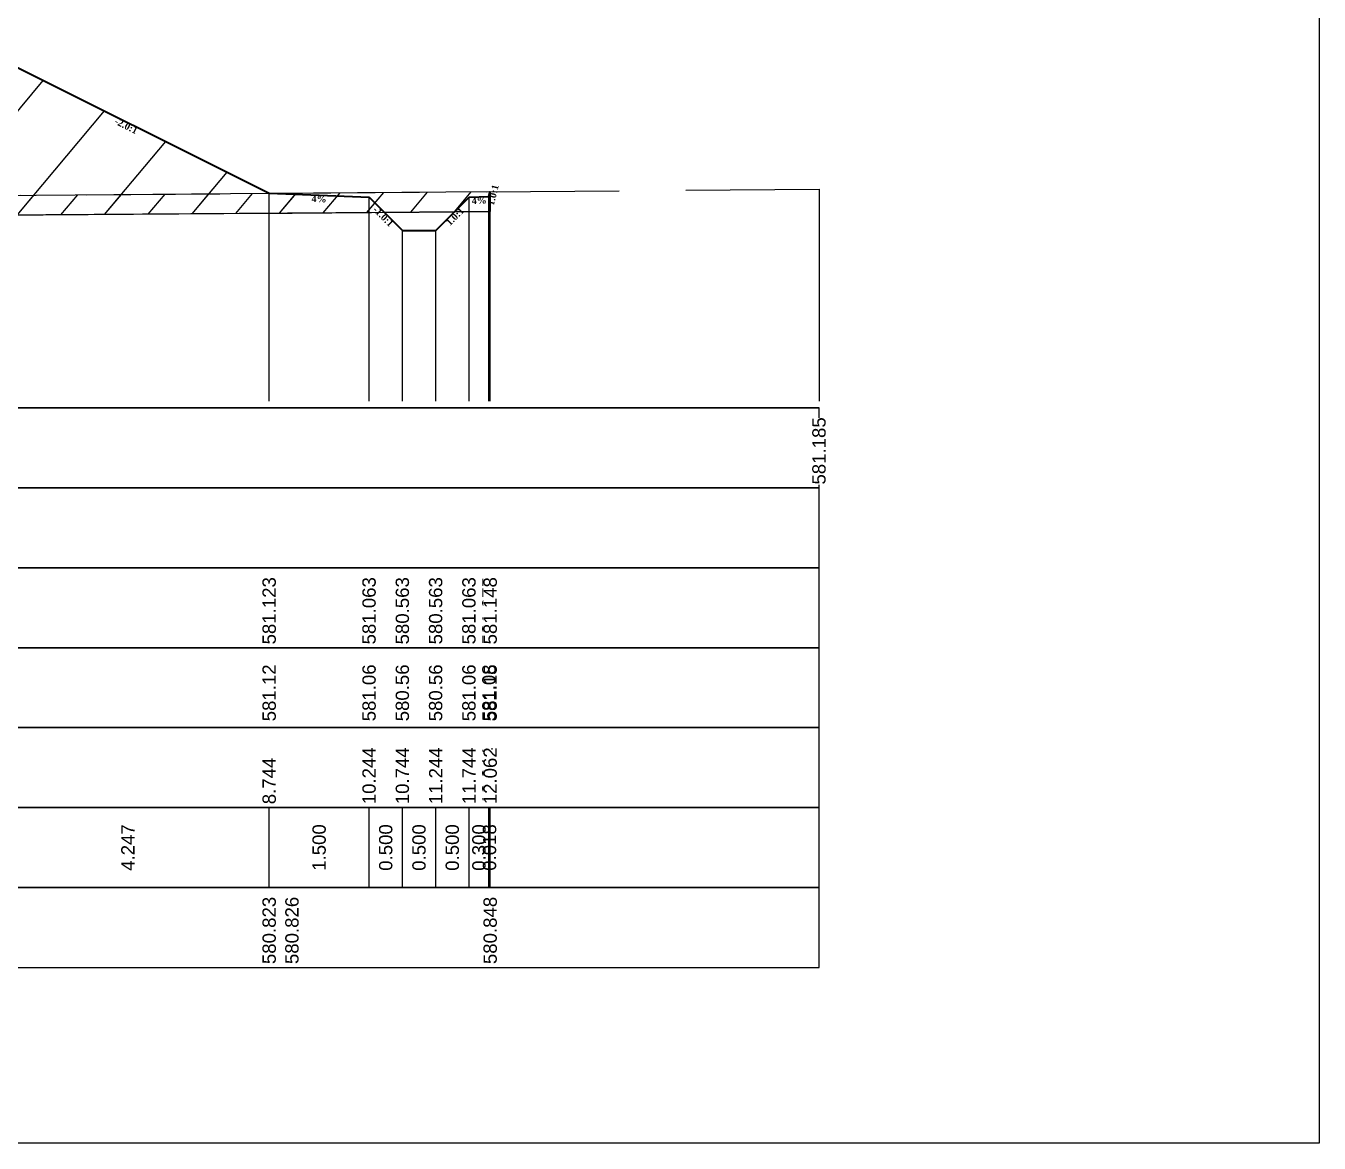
# Model space of a CAD drawing. Header units: millimetres. Extents: x 2762 to 3076, y 916 to 3305.
# Drawn here: x 3056.12 to 3075.54, y 2397.65 to 2414.42 of the extents above; entities that cross this region are included whole.
import ezdxf

# ---------------------------------------------------------------- set-up
doc = ezdxf.new("R2010")
doc.units = ezdxf.units.MM
doc.header["$LTSCALE"] = 2
doc.linetypes.add('CACHE', pattern=[9.525, 6.35, -3.175])
doc.linetypes.add('DASHED', pattern=[0.75, 0.5, -0.25])
doc.layers.add('C-ROAD-CORR', color=5, linetype='Continuous')
doc.layers.add('C-ROAD-SCTN', color=7, linetype='Continuous')
doc.styles.add('C3D_Etiquette', font='romans.shx')
doc.styles.add('C3D_Profil_Travers', font='romans.shx')

msp = doc.modelspace()

# ---------------------------------------------------------------- hatches: boundary and pattern name
at = {"linetype": 'Continuous', "lineweight": -3}
h = msp.add_hatch(dxfattribs=at)
h.set_pattern_fill('_U', color=3, angle=50, style=0, pattern_type=0)
h.set_pattern_definition([(50, (3062.5541, 2411.6277), (-0.766044, 0.642788), [])])
h.paths.add_polyline_path([(3062.554, 2411.628), (3062.773, 2411.847), (3063.073, 2411.859), (3063.092, 2411.932), (3063.092, 2411.632)])
h.paths.add_polyline_path([(3041.301, 2411.591), (3041.301, 2411.891), (3045.133, 2413.806), (3053.13, 2414.126), (3055.526, 2414.03), (3059.773, 2411.907), (3061.273, 2411.847), (3061.501, 2411.62), (3050.708, 2411.54), (3049.553, 2411.532), (3048.32, 2411.538)])
h = msp.add_hatch(dxfattribs=at)
h.set_pattern_fill('_U', color=150, scale=0.5, angle=50, style=0, pattern_type=0)
h.set_pattern_definition([(50, (3062.5541, 2411.62773), (-0.383022, 0.321394), [])])
h.paths.add_polyline_path([(3062.554, 2411.628), (3062.773, 2411.847), (3063.073, 2411.859), (3063.092, 2411.932), (3063.092, 2411.632)])
h.paths.add_polyline_path([(3059.773, 2411.907), (3063.092, 2411.932), (3063.073, 2411.859), (3062.773, 2411.847), (3062.554, 2411.628), (3061.501, 2411.62), (3061.273, 2411.847)])
h.paths.add_polyline_path([(3041.301, 2411.591), (3041.301, 2411.891), (3048.32, 2411.838), (3049.553, 2411.832), (3050.708, 2411.84), (3059.773, 2411.907), (3061.273, 2411.847), (3061.501, 2411.62), (3050.708, 2411.54), (3049.553, 2411.532), (3048.32, 2411.538)])

# ---------------------------------------------------------------- linework, layer by layer
at = {"color": 253, "linetype": 'Continuous', "lineweight": -3}
for p, q in [((3055.526, 2414.03), (3059.773, 2411.907)), ((3050.708, 2411.84), (3059.773, 2411.907)), ((3059.773, 2411.907), (3063.092, 2411.932)), ((3061.273, 2411.847), (3059.773, 2411.907)), ((3059.773, 2411.907), (3061.273, 2411.847)), ((3059.773, 2411.907), (3061.273, 2411.847)), ((3061.501, 2411.62), (3061.273, 2411.847)), ((3061.273, 2411.847), (3061.501, 2411.62)), ((3061.273, 2411.847), (3061.501, 2411.62)), ((3062.554, 2411.628), (3062.773, 2411.847)), ((3062.773, 2411.847), (3062.554, 2411.628)), ((3062.554, 2411.628), (3062.773, 2411.847)), ((3062.773, 2411.847), (3063.073, 2411.859)), ((3063.073, 2411.859), (3062.773, 2411.847)), ((3062.773, 2411.847), (3063.073, 2411.859)), ((3063.073, 2411.859), (3063.092, 2411.932)), ((3063.092, 2411.932), (3063.073, 2411.859)), ((3063.073, 2411.859), (3063.092, 2411.932)), ((3063.092, 2411.932), (3063.092, 2411.632)), ((3063.092, 2411.932), (3063.092, 2411.632)), ((3061.501, 2411.62), (3050.708, 2411.54)), ((3061.501, 2411.62), (3050.708, 2411.54)), ((3062.554, 2411.628), (3061.501, 2411.62)), ((3061.501, 2411.62), (3062.554, 2411.628)), ((3061.773, 2411.347), (3061.501, 2411.62)), ((3062.554, 2411.628), (3062.273, 2411.347)), ((3063.092, 2411.632), (3062.554, 2411.628)), ((3063.092, 2411.632), (3062.554, 2411.628)), ((3062.273, 2411.347), (3061.773, 2411.347))]:
    msp.add_line(p, q, dxfattribs=at)
at = {"color": 105, "linetype": 'DASHED', "lineweight": -3, "ltscale": 2}
msp.add_line((3051.03, 2411.842), (3068.03, 2411.968), dxfattribs=at)
at = {"color": 8, "linetype": 'CACHE', "lineweight": -3}
for p, q in [((3059.773, 2408.784), (3059.773, 2411.907)), ((3061.273, 2408.784), (3061.273, 2411.847)), ((3062.773, 2408.784), (3062.773, 2411.847)), ((3063.073, 2408.784), (3063.073, 2411.859)), ((3063.092, 2408.784), (3063.092, 2411.932)), ((3061.773, 2408.784), (3061.773, 2411.347)), ((3062.273, 2408.784), (3062.273, 2411.347))]:
    msp.add_line(p, q, dxfattribs=at)
at = {"color": 98, "linetype": 'CACHE', "lineweight": -3}
msp.add_line((3068.03, 2411.968), (3068.03, 2408.784), dxfattribs=at)
at = {"color": 6, "linetype": 'Continuous', "lineweight": -3}
for p, q in [((3051.03, 2411.542), (3059.773, 2411.607)), ((3059.773, 2411.607), (3060.115, 2411.61)), ((3060.115, 2411.61), (3063.092, 2411.632))]:
    msp.add_line(p, q, dxfattribs=at)
at = {"color": 7, "linetype": 'Continuous', "lineweight": -3}
for p, q in [((3034.029, 2408.684), (3068.031, 2408.684)), ((3059.773, 2401.484), (3059.773, 2402.684)), ((3059.773, 2401.484), (3059.773, 2402.684)), ((3061.273, 2401.484), (3061.273, 2402.684)), ((3061.273, 2401.484), (3061.273, 2402.684)), ((3061.773, 2401.484), (3061.773, 2402.684)), ((3061.773, 2401.484), (3061.773, 2402.684)), ((3062.273, 2401.484), (3062.273, 2402.684)), ((3062.273, 2401.484), (3062.273, 2402.684)), ((3062.773, 2401.484), (3062.773, 2402.684)), ((3062.773, 2401.484), (3062.773, 2402.684)), ((3063.073, 2401.484), (3063.073, 2402.684)), ((3063.073, 2401.484), (3063.073, 2402.684)), ((3063.092, 2401.484), (3063.092, 2402.684))]:
    msp.add_line(p, q, dxfattribs=at)
for points in [[(3034.029, 2407.484), (3068.031, 2407.484), (3068.031, 2408.684), (3034.029, 2408.684)], [(3034.029, 2406.284), (3068.031, 2406.284), (3068.031, 2407.484), (3034.029, 2407.484)], [(3034.029, 2405.084), (3068.031, 2405.084), (3068.031, 2406.284), (3034.029, 2406.284)], [(3034.029, 2403.884), (3068.031, 2403.884), (3068.031, 2405.084), (3034.029, 2405.084)], [(3034.029, 2402.684), (3068.031, 2402.684), (3068.031, 2403.884), (3034.029, 2403.884)], [(3034.029, 2401.484), (3068.031, 2401.484), (3068.031, 2402.684), (3034.029, 2402.684)], [(3034.029, 2400.284), (3068.031, 2400.284), (3068.031, 2401.484), (3034.029, 2401.484)]]:
    msp.add_3dface(points, dxfattribs=at)
at = {"layer": 'C-ROAD-CORR', "color": 1, "linetype": 'Continuous', "lineweight": 40}
for p, q in [((3055.526, 2414.03), (3059.773, 2411.907)), ((3059.773, 2411.907), (3061.273, 2411.847)), ((3061.273, 2411.847), (3061.773, 2411.347)), ((3062.273, 2411.347), (3062.773, 2411.847)), ((3062.773, 2411.847), (3063.073, 2411.859)), ((3063.073, 2411.859), (3063.092, 2411.932)), ((3061.773, 2411.347), (3062.273, 2411.347))]:
    msp.add_line(p, q, dxfattribs=at)
at = {"layer": 'C-ROAD-CORR', "color": 1, "linetype": 'Continuous', "lineweight": -3}
for p, q in [((3061.273, 2411.847), (3061.773, 2411.347)), ((3062.273, 2411.347), (3062.773, 2411.847))]:
    msp.add_line(p, q, dxfattribs=at)
at = {"layer": 'C-ROAD-SCTN', "color": 154, "linetype": 'Continuous', "lineweight": -3}
for p, q in [((3055.526, 2414.03), (3059.773, 2411.907)), ((3059.773, 2411.907), (3061.273, 2411.847)), ((3061.273, 2411.847), (3061.773, 2411.347)), ((3062.273, 2411.347), (3062.773, 2411.847)), ((3062.773, 2411.847), (3063.073, 2411.859)), ((3063.073, 2411.859), (3063.092, 2411.932)), ((3061.773, 2411.347), (3062.273, 2411.347))]:
    msp.add_line(p, q, dxfattribs=at)
at = {"layer": 'C-ROAD-SCTN', "color": 1, "linetype": 'Continuous', "lineweight": -3}
for p, q in [((3055.526, 2414.03), (3059.773, 2411.907)), ((3059.773, 2411.907), (3061.273, 2411.847)), ((3061.273, 2411.847), (3061.773, 2411.347)), ((3062.273, 2411.347), (3062.773, 2411.847)), ((3062.773, 2411.847), (3063.073, 2411.859)), ((3063.073, 2411.859), (3063.092, 2411.932)), ((3061.773, 2411.347), (3062.273, 2411.347))]:
    msp.add_line(p, q, dxfattribs=at)

# ---------------------------------------------------------------- texts
at = {"color": 7, "linetype": 'Continuous', "lineweight": -3, "char_height": 0.1, "attachment_point": 2, "style": 'C3D_Etiquette'}
for s, insert, width, rotation in [('{\\fTimes New Roman|b1|i0|c0|p18;-2.0:1}', (3057.648, 2412.965), 0.34598, 333.4349), ('{\\fTimes New Roman|b1|i0|c0|p18;4%}', (3060.523, 2411.873), 0.42071, 357.7094), ('{\\fTimes New Roman|b1|i0|c0|p18;4%}', (3062.924, 2411.849), 0.37094, 2.2906), ('{\\fTimes New Roman|b1|i0|c0|p18;1.0:1}', (3063.086, 2411.894), 0.29446, 75.9638), ('{\\fTimes New Roman|b1|i0|c0|p18;-1.0:1}', (3061.521, 2411.594), 0.34598, 315), ('{\\fTimes New Roman|b1|i0|c0|p18;1.0:1}', (3062.526, 2411.594), 0.29001, 45)]:
    msp.add_mtext(s, dxfattribs=dict(at, insert=insert, width=width, rotation=rotation))
at = {"color": 7, "linetype": 'Continuous', "lineweight": -3, "char_height": 0.2, "rotation": 90, "style": 'C3D_Profil_Travers'}
for s, insert, attachment_point in [('{\\fArial|b0|i0|c0|p34;581.12}', (3059.773, 2403.979), 4), ('{\\fArial|b0|i0|c0|p34;581.06}', (3061.273, 2403.979), 4), ('{\\fArial|b0|i0|c0|p34;580.56}', (3061.773, 2403.979), 4), ('{\\fArial|b0|i0|c0|p34;580.56}', (3062.273, 2403.979), 4), ('{\\fArial|b0|i0|c0|p34;581.06}', (3062.773, 2403.979), 4), ('{\\fArial|b0|i0|c0|p34;581.08}', (3063.073, 2403.979), 4), ('{\\fArial|b0|i0|c0|p34;581.15}', (3063.092, 2403.979), 4), ('{\\fArial|b0|i0|c0|p34;4.247}', (3057.65, 2402.084), 5), ('{\\fArial|b0|i0|c0|p34;1.500}', (3060.523, 2402.084), 5), ('{\\fArial|b0|i0|c0|p34;0.500}', (3061.523, 2402.084), 5), ('{\\fArial|b0|i0|c0|p34;0.500}', (3062.023, 2402.084), 5), ('{\\fArial|b0|i0|c0|p34;0.500}', (3062.523, 2402.084), 5), ('{\\fArial|b0|i0|c0|p34;0.300}', (3062.923, 2402.084), 5), ('{\\fArial|b0|i0|c0|p34;0.018}', (3063.082, 2402.084), 5)]:
    msp.add_mtext(s, dxfattribs=dict(at, insert=insert, attachment_point=attachment_point))

# ---------------------------------------------------------------- next in the draw order: texts
at = {"color": 7, "linetype": 'Continuous', "lineweight": -3, "char_height": 0.2, "attachment_point": 4, "rotation": 90, "style": 'C3D_Profil_Travers', "bg_fill": 3, "box_fill_scale": 1.000375, "bg_fill_color": 256, "bg_fill_true_color": 13158600, "bg_fill_transparency": 0}
for s, insert, width in [('{\\fArial|b0|i0|c0|p34;581.185}', (3068.03, 2407.534), 0.99705), ('{\\fArial|b0|i0|c0|p34;581.123}', (3059.773, 2405.134), 0.99553), ('{\\fArial|b0|i0|c0|p34;581.063}', (3061.273, 2405.134), 0.99553), ('{\\fArial|b0|i0|c0|p34;580.563}', (3061.773, 2405.134), 0.99553), ('{\\fArial|b0|i0|c0|p34;580.563}', (3062.273, 2405.134), 0.99553), ('{\\fArial|b0|i0|c0|p34;581.063}', (3062.773, 2405.134), 0.99553), ('{\\fArial|b0|i0|c0|p34;\\C256;10.244}', (3061.273, 2402.734), 0.81875), ('{\\fArial|b0|i0|c0|p34;\\C256;10.744}', (3061.773, 2402.734), 0.81875), ('{\\fArial|b0|i0|c0|p34;\\C256;11.244}', (3062.273, 2402.734), 0.81875), ('{\\fArial|b0|i0|c0|p34;\\C256;11.744}', (3062.773, 2402.734), 0.81875), ('{\\fArial|b0|i0|c0|p34;\\C256;8.744}', (3059.773, 2402.734), 0.6811), ('{\\fArial|b0|i0|c0|p34;580.823}', (3059.773, 2400.334), 0.99553), ('{\\fArial|b0|i0|c0|p34;580.826}', (3060.115, 2400.334), 0.99539), ('{\\fArial|b0|i0|c0|p34;580.848}', (3063.092, 2400.334), 0.99595)]:
    msp.add_mtext(s, dxfattribs=dict(at, insert=insert, width=width))

# ---------------------------------------------------------------- next in the draw order: texts
for s, insert, width in [('{\\fArial|b0|i0|c0|p34;581.075}', (3063.073, 2405.134), 0.99705), ('{\\fArial|b0|i0|c0|p34;\\C256;12.044}', (3063.073, 2402.734), 0.81875)]:
    msp.add_mtext(s, dxfattribs=dict(at, insert=insert, width=width))

# ---------------------------------------------------------------- next in the draw order: texts
for s, insert, width in [('{\\fArial|b0|i0|c0|p34;581.148}', (3063.092, 2405.134), 0.99595), ('{\\fArial|b0|i0|c0|p34;\\C256;12.062}', (3063.092, 2402.734), 0.81751)]:
    msp.add_mtext(s, dxfattribs=dict(at, insert=insert, width=width))

# ---------------------------------------------------------------- next in the draw order: linework, layer by layer
msp.add_lwpolyline([(3026.54, 2427.145), (3075.54, 2427.145), (3075.54, 2397.645), (3026.54, 2397.645)], close=True)

doc.saveas('drawing.dxf')
